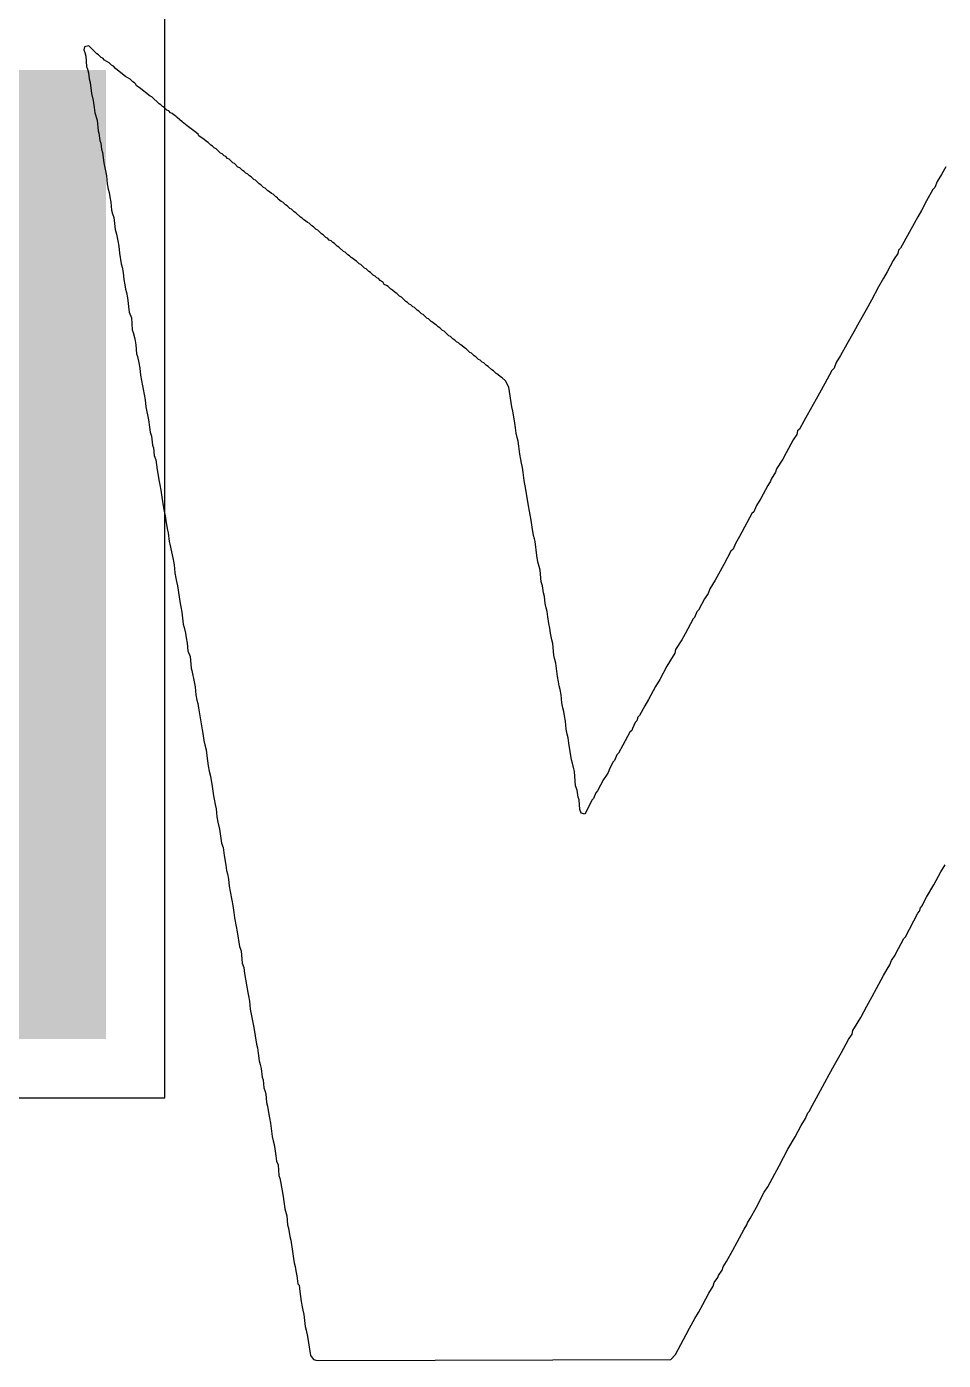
# Model space of a CAD drawing. Header units: inches. Extents: x 0 to 211, y 0 to 201.
# Drawn here: x 2.7266 to 2.8198, y 0.6153 to 0.7509 of the extents above; entities that cross this region are included whole.
import ezdxf

# ---------------------------------------------------------------- set-up
doc = ezdxf.new("R2010")
doc.units = ezdxf.units.IN
doc.header["$MEASUREMENT"] = 0
for name, color, linetype in [('Bottom Overlay', 54, 'Continuous'), ('Top Layer', 1, 'Continuous'), ('Top Paste', 8, 'Continuous'), ('Top Solder', 216, 'Continuous')]:
    doc.layers.add(name, color=color, linetype=linetype)

# ---------------------------------------------------------------- blocks, each defined once
blk = doc.blocks.new('TS_1002S_12026C_81')
at = {"layer": 'Top Layer'}
blk.add_hatch(color=1, dxfattribs=at).paths.add_polyline_path([(0.13385, -0.05906), (0.22441, -0.05906), (0.22441, -0.11811), (0.13385, -0.11811)])
at = {"layer": 'Top Paste'}
blk.add_hatch(color=8, dxfattribs=at).paths.add_polyline_path([(0.13385, -0.05906), (0.22441, -0.05906), (0.22441, -0.11811), (0.13385, -0.11811)])
at = {"layer": 'Top Solder'}
blk.add_hatch(color=216, dxfattribs=at).paths.add_polyline_path([(0.12985, -0.05506), (0.22841, -0.05506), (0.22841, -0.12211), (0.12985, -0.12211)])

msp = doc.modelspace()

# ---------------------------------------------------------------- linework, layer by layer
at = {"layer": 'Bottom Overlay'}
for p, q in [((2.73244, 0.74888), (2.73239, 0.74857)), ((2.73288, 0.74897), (2.73244, 0.74888)), ((2.73369, 0.74817), (2.73288, 0.74897)), ((2.73239, 0.74857), (2.73248, 0.7483)), ((2.73248, 0.7483), (2.73257, 0.74794)), ((2.73257, 0.74794), (2.73266, 0.74687)), ((2.73387, 0.74808), (2.73369, 0.74817)), ((2.73413, 0.74781), (2.73387, 0.74808)), ((2.73431, 0.74772), (2.73413, 0.74781)), ((2.73449, 0.74754), (2.73431, 0.74772)), ((2.73494, 0.74727), (2.73449, 0.74754)), ((2.73266, 0.74687), (2.73275, 0.7466)), ((2.73275, 0.7466), (2.73284, 0.74625)), ((2.73284, 0.74625), (2.73293, 0.74562)), ((2.7352, 0.74701), (2.73494, 0.74727)), ((2.73538, 0.74692), (2.7352, 0.74701)), ((2.73561, 0.74669), (2.73538, 0.74692)), ((2.73614, 0.74625), (2.73561, 0.74669)), ((2.73663, 0.74585), (2.73614, 0.74625)), ((2.73293, 0.74562), (2.73302, 0.74527)), ((2.73302, 0.74527), (2.73315, 0.74415)), ((2.73708, 0.74558), (2.73663, 0.74585)), ((2.73735, 0.74531), (2.73708, 0.74558)), ((2.73753, 0.74522), (2.73735, 0.74531)), ((2.73766, 0.74509), (2.73753, 0.74522)), ((2.73775, 0.74491), (2.73766, 0.74509)), ((2.73802, 0.74473), (2.73775, 0.74491)), ((2.73913, 0.74388), (2.73802, 0.74473)), ((2.73315, 0.74415), (2.73333, 0.74343)), ((2.73333, 0.74343), (2.73342, 0.74272)), ((2.73931, 0.74379), (2.73913, 0.74388)), ((2.74003, 0.74308), (2.73931, 0.74379)), ((2.73342, 0.74272), (2.73351, 0.74218)), ((2.73351, 0.74218), (2.73373, 0.74143)), ((2.74021, 0.74299), (2.74003, 0.74308)), ((2.74038, 0.74281), (2.74021, 0.74299)), ((2.74056, 0.74272), (2.74038, 0.74281)), ((2.74083, 0.74245), (2.74056, 0.74272)), ((2.74101, 0.74236), (2.74083, 0.74245)), ((2.74119, 0.74218), (2.74101, 0.74236)), ((2.74137, 0.74209), (2.74119, 0.74218)), ((2.74155, 0.74192), (2.74137, 0.74209)), ((2.73373, 0.74143), (2.73382, 0.74035)), ((2.74172, 0.74183), (2.74155, 0.74192)), ((2.74186, 0.74169), (2.74172, 0.74183)), ((2.74239, 0.74125), (2.74186, 0.74169)), ((2.74288, 0.74084), (2.74239, 0.74125)), ((2.74369, 0.74022), (2.74288, 0.74084)), ((2.73382, 0.74035), (2.73391, 0.74009)), ((2.73391, 0.74009), (2.734, 0.73937)), ((2.734, 0.73937), (2.73409, 0.7391)), ((2.744, 0.74), (2.74369, 0.74022)), ((2.74409, 0.73982), (2.744, 0.74)), ((2.7444, 0.73959), (2.74409, 0.73982)), ((2.74458, 0.7395), (2.7444, 0.73959)), ((2.74485, 0.73924), (2.74458, 0.7395)), ((2.73409, 0.7391), (2.73418, 0.73848)), ((2.73418, 0.73848), (2.73427, 0.73812)), ((2.73427, 0.73812), (2.7344, 0.73709)), ((2.74503, 0.73915), (2.74485, 0.73924)), ((2.7453, 0.73888), (2.74503, 0.73915)), ((2.74547, 0.73879), (2.7453, 0.73888)), ((2.74565, 0.73861), (2.74547, 0.73879)), ((2.74583, 0.73852), (2.74565, 0.73861)), ((2.74628, 0.73808), (2.74583, 0.73852)), ((2.74646, 0.73799), (2.74628, 0.73808)), ((2.74664, 0.73781), (2.74646, 0.73799)), ((2.7344, 0.73709), (2.73467, 0.73575)), ((2.74681, 0.73772), (2.74664, 0.73781)), ((2.74699, 0.73754), (2.74681, 0.73772)), ((2.74717, 0.73745), (2.74699, 0.73754)), ((2.74753, 0.73709), (2.74717, 0.73745)), ((2.74771, 0.737), (2.74753, 0.73709)), ((2.74806, 0.73665), (2.74771, 0.737)), ((2.74824, 0.73656), (2.74806, 0.73665)), ((2.82009, 0.73669), (2.81964, 0.73589)), ((2.73467, 0.73575), (2.73476, 0.73495)), ((2.74851, 0.73629), (2.74824, 0.73656)), ((2.74869, 0.7362), (2.74851, 0.73629)), ((2.74887, 0.73602), (2.74869, 0.7362)), ((2.74905, 0.73593), (2.74887, 0.73602)), ((2.74923, 0.73575), (2.74905, 0.73593)), ((2.7494, 0.73566), (2.74923, 0.73575)), ((2.74967, 0.7354), (2.7494, 0.73566)), ((2.74985, 0.73531), (2.74967, 0.7354)), ((2.75021, 0.73495), (2.74985, 0.73531)), ((2.81964, 0.73589), (2.8192, 0.73517)), ((2.73476, 0.73495), (2.73485, 0.73441)), ((2.73485, 0.73441), (2.73494, 0.73406)), ((2.73494, 0.73406), (2.73503, 0.73361)), ((2.75039, 0.73486), (2.75021, 0.73495)), ((2.75065, 0.73459), (2.75039, 0.73486)), ((2.75083, 0.7345), (2.75065, 0.73459)), ((2.7511, 0.73424), (2.75083, 0.7345)), ((2.75128, 0.73415), (2.7511, 0.73424)), ((2.75146, 0.73397), (2.75128, 0.73415)), ((2.75164, 0.73388), (2.75146, 0.73397)), ((2.7519, 0.73361), (2.75164, 0.73388)), ((2.81875, 0.73437), (2.81812, 0.73321)), ((2.81897, 0.73459), (2.81875, 0.73437)), ((2.8192, 0.73517), (2.81897, 0.73459)), ((2.73503, 0.73361), (2.73512, 0.73308)), ((2.73512, 0.73308), (2.7352, 0.73227)), ((2.75208, 0.73352), (2.7519, 0.73361)), ((2.75213, 0.73339), (2.75208, 0.73352)), ((2.75244, 0.73316), (2.75213, 0.73339)), ((2.75262, 0.73308), (2.75244, 0.73316)), ((2.75289, 0.73281), (2.75262, 0.73308)), ((2.75307, 0.73272), (2.75289, 0.73281)), ((2.75333, 0.73245), (2.75307, 0.73272)), ((2.81812, 0.73321), (2.81759, 0.73223)), ((2.7352, 0.73227), (2.73529, 0.73191)), ((2.73529, 0.73191), (2.73543, 0.73151)), ((2.73543, 0.73151), (2.73556, 0.73031)), ((2.75351, 0.73236), (2.75333, 0.73245)), ((2.75378, 0.73209), (2.75351, 0.73236)), ((2.75396, 0.732), (2.75378, 0.73209)), ((2.75441, 0.73156), (2.75396, 0.732)), ((2.75458, 0.73147), (2.75441, 0.73156)), ((2.75476, 0.73129), (2.75458, 0.73147)), ((2.75494, 0.7312), (2.75476, 0.73129)), ((2.75512, 0.73102), (2.75494, 0.7312)), ((2.81723, 0.7316), (2.8167, 0.73062)), ((2.81759, 0.73223), (2.81723, 0.7316)), ((2.73556, 0.73031), (2.7357, 0.72982)), ((2.7357, 0.72982), (2.73583, 0.72915)), ((2.7553, 0.73093), (2.75512, 0.73102)), ((2.75557, 0.73066), (2.7553, 0.73093)), ((2.75574, 0.73057), (2.75557, 0.73066)), ((2.75601, 0.73031), (2.75574, 0.73057)), ((2.75619, 0.73022), (2.75601, 0.73031)), ((2.75655, 0.72986), (2.75619, 0.73022)), ((2.75673, 0.72977), (2.75655, 0.72986)), ((2.81634, 0.72999), (2.81545, 0.72839)), ((2.8167, 0.73062), (2.81634, 0.72999)), ((2.73583, 0.72915), (2.73592, 0.72861)), ((2.73592, 0.72861), (2.73601, 0.7279)), ((2.757, 0.7295), (2.75673, 0.72977)), ((2.75717, 0.72941), (2.757, 0.7295)), ((2.75735, 0.72923), (2.75717, 0.72941)), ((2.75753, 0.72915), (2.75735, 0.72923)), ((2.75771, 0.72897), (2.75753, 0.72915)), ((2.75789, 0.72888), (2.75771, 0.72897)), ((2.75816, 0.72861), (2.75789, 0.72888)), ((2.75833, 0.72852), (2.75816, 0.72861)), ((2.75878, 0.72807), (2.75833, 0.72852)), ((2.73601, 0.7279), (2.73619, 0.72682)), ((2.75896, 0.72798), (2.75878, 0.72807)), ((2.75923, 0.72772), (2.75896, 0.72798)), ((2.75941, 0.72763), (2.75923, 0.72772)), ((2.75958, 0.72745), (2.75941, 0.72763)), ((2.75976, 0.72736), (2.75958, 0.72745)), ((2.75994, 0.72718), (2.75976, 0.72736)), ((2.76012, 0.72709), (2.75994, 0.72718)), ((2.76039, 0.72682), (2.76012, 0.72709)), ((2.81473, 0.72714), (2.81411, 0.72598)), ((2.81482, 0.72731), (2.81473, 0.72714)), ((2.81518, 0.72785), (2.81482, 0.72731)), ((2.81527, 0.72821), (2.81518, 0.72785)), ((2.81545, 0.72839), (2.81527, 0.72821)), ((2.73619, 0.72682), (2.73628, 0.72647)), ((2.73628, 0.72647), (2.73637, 0.72593)), ((2.73637, 0.72593), (2.73646, 0.72522)), ((2.76057, 0.72673), (2.76039, 0.72682)), ((2.76092, 0.72638), (2.76057, 0.72673)), ((2.7611, 0.72629), (2.76092, 0.72638)), ((2.76137, 0.72602), (2.7611, 0.72629)), ((2.76155, 0.72593), (2.76137, 0.72602)), ((2.76182, 0.72566), (2.76155, 0.72593)), ((2.81411, 0.72598), (2.81375, 0.72535)), ((2.73646, 0.72522), (2.73654, 0.72468)), ((2.73654, 0.72468), (2.73663, 0.72423)), ((2.762, 0.72557), (2.76182, 0.72566)), ((2.76217, 0.72539), (2.762, 0.72557)), ((2.76235, 0.72531), (2.76217, 0.72539)), ((2.76253, 0.72513), (2.76235, 0.72531)), ((2.76284, 0.7249), (2.76253, 0.72513)), ((2.76293, 0.72472), (2.76284, 0.7249)), ((2.76316, 0.72459), (2.76293, 0.72472)), ((2.76334, 0.7245), (2.76316, 0.72459)), ((2.7636, 0.72423), (2.76334, 0.7245)), ((2.81321, 0.72446), (2.8125, 0.72312)), ((2.81375, 0.72535), (2.81321, 0.72446)), ((2.73663, 0.72423), (2.73672, 0.72388)), ((2.73672, 0.72388), (2.73681, 0.72334)), ((2.73681, 0.72334), (2.73699, 0.72191)), ((2.76378, 0.72414), (2.7636, 0.72423)), ((2.76405, 0.72388), (2.76378, 0.72414)), ((2.76423, 0.72379), (2.76405, 0.72388)), ((2.7645, 0.72352), (2.76423, 0.72379)), ((2.76468, 0.72343), (2.7645, 0.72352)), ((2.76512, 0.72298), (2.76468, 0.72343)), ((2.8125, 0.72312), (2.81196, 0.72214)), ((2.73699, 0.72191), (2.73721, 0.72133)), ((2.7653, 0.72289), (2.76512, 0.72298)), ((2.76548, 0.72272), (2.7653, 0.72289)), ((2.76566, 0.72263), (2.76548, 0.72272)), ((2.76584, 0.72245), (2.76566, 0.72263)), ((2.76601, 0.72236), (2.76584, 0.72245)), ((2.76628, 0.72209), (2.76601, 0.72236)), ((2.76646, 0.722), (2.76628, 0.72209)), ((2.76673, 0.72173), (2.76646, 0.722)), ((2.76691, 0.72164), (2.76673, 0.72173)), ((2.81196, 0.72214), (2.81125, 0.72088)), ((2.73721, 0.72133), (2.7373, 0.72008)), ((2.76727, 0.72129), (2.76691, 0.72164)), ((2.76744, 0.7212), (2.76727, 0.72129)), ((2.76771, 0.72093), (2.76744, 0.7212)), ((2.76789, 0.72084), (2.76771, 0.72093)), ((2.76807, 0.72066), (2.76789, 0.72084)), ((2.76825, 0.72057), (2.76807, 0.72066)), ((2.76843, 0.72039), (2.76825, 0.72057)), ((2.7686, 0.7203), (2.76843, 0.72039)), ((2.76887, 0.72004), (2.7686, 0.7203)), ((2.81125, 0.72088), (2.81071, 0.7199)), ((2.7373, 0.72008), (2.73739, 0.71981)), ((2.73739, 0.71981), (2.73757, 0.71919)), ((2.73757, 0.71919), (2.73766, 0.71856)), ((2.76905, 0.71995), (2.76887, 0.72004)), ((2.7695, 0.7195), (2.76905, 0.71995)), ((2.76968, 0.71941), (2.7695, 0.7195)), ((2.76994, 0.71914), (2.76968, 0.71941)), ((2.77012, 0.71905), (2.76994, 0.71914)), ((2.7703, 0.71888), (2.77012, 0.71905)), ((2.81071, 0.7199), (2.81, 0.71865)), ((2.73766, 0.71856), (2.73775, 0.71767)), ((2.73775, 0.71767), (2.73784, 0.7174)), ((2.77048, 0.71879), (2.7703, 0.71888)), ((2.77066, 0.71861), (2.77048, 0.71879)), ((2.77084, 0.71852), (2.77066, 0.71861)), ((2.77111, 0.71825), (2.77084, 0.71852)), ((2.77128, 0.71816), (2.77111, 0.71825)), ((2.77164, 0.7178), (2.77128, 0.71816)), ((2.77182, 0.71771), (2.77164, 0.7178)), ((2.77209, 0.71745), (2.77182, 0.71771)), ((2.81, 0.71865), (2.80937, 0.71749)), ((2.73784, 0.7174), (2.73797, 0.71673)), ((2.73797, 0.71673), (2.73806, 0.7162)), ((2.77227, 0.71736), (2.77209, 0.71745)), ((2.77253, 0.71709), (2.77227, 0.71736)), ((2.77271, 0.717), (2.77253, 0.71709)), ((2.77289, 0.71682), (2.77271, 0.717)), ((2.77307, 0.71673), (2.77289, 0.71682)), ((2.77334, 0.71646), (2.77307, 0.71673)), ((2.77352, 0.71637), (2.77334, 0.71646)), ((2.77387, 0.71602), (2.77352, 0.71637)), ((2.80893, 0.71678), (2.8087, 0.7162)), ((2.80937, 0.71749), (2.80893, 0.71678)), ((2.73806, 0.7162), (2.73815, 0.71548)), ((2.73815, 0.71548), (2.73833, 0.71441)), ((2.77405, 0.71593), (2.77387, 0.71602)), ((2.77432, 0.71566), (2.77405, 0.71593)), ((2.7745, 0.71557), (2.77432, 0.71566)), ((2.77477, 0.7153), (2.7745, 0.71557)), ((2.77495, 0.71521), (2.77477, 0.7153)), ((2.77526, 0.7149), (2.77495, 0.71521)), ((2.77562, 0.71428), (2.77526, 0.7149)), ((2.80848, 0.71597), (2.80777, 0.71463)), ((2.8087, 0.7162), (2.80848, 0.71597)), ((2.73833, 0.71441), (2.73842, 0.71405)), ((2.73842, 0.71405), (2.7386, 0.71298)), ((2.77593, 0.71227), (2.77562, 0.71428)), ((2.80723, 0.71365), (2.80687, 0.71303)), ((2.80777, 0.71463), (2.80723, 0.71365)), ((2.7386, 0.71298), (2.73869, 0.71227)), ((2.73869, 0.71227), (2.73896, 0.71093)), ((2.77602, 0.71182), (2.77593, 0.71227)), ((2.80687, 0.71303), (2.80598, 0.71142)), ((2.73896, 0.71093), (2.73904, 0.71021)), ((2.7762, 0.71084), (2.77602, 0.71182)), ((2.77629, 0.71012), (2.7762, 0.71084)), ((2.80598, 0.71142), (2.80562, 0.71079)), ((2.73904, 0.71021), (2.73913, 0.70968)), ((2.73913, 0.70968), (2.73927, 0.70928)), ((2.77637, 0.70959), (2.77629, 0.71012)), ((2.77646, 0.70914), (2.77637, 0.70959)), ((2.80491, 0.70945), (2.80455, 0.70892)), ((2.805, 0.70981), (2.80491, 0.70945)), ((2.80518, 0.70999), (2.805, 0.70981)), ((2.80562, 0.71079), (2.80518, 0.70999)), ((2.73927, 0.70928), (2.73936, 0.70838)), ((2.73936, 0.70838), (2.73945, 0.70811)), ((2.73945, 0.70811), (2.73954, 0.70731)), ((2.77655, 0.70878), (2.77646, 0.70914)), ((2.77664, 0.70825), (2.77655, 0.70878)), ((2.77673, 0.70744), (2.77664, 0.70825)), ((2.80455, 0.70892), (2.80384, 0.70758)), ((2.73954, 0.70731), (2.73971, 0.70686)), ((2.73971, 0.70686), (2.73985, 0.70584)), ((2.77682, 0.70691), (2.77673, 0.70744)), ((2.77691, 0.70655), (2.77682, 0.70691)), ((2.80348, 0.70695), (2.80285, 0.70597)), ((2.80384, 0.70758), (2.80348, 0.70695)), ((2.73985, 0.70584), (2.74003, 0.70468)), ((2.777, 0.7061), (2.77691, 0.70655)), ((2.77709, 0.70557), (2.777, 0.7061)), ((2.77718, 0.70477), (2.77709, 0.70557)), ((2.80276, 0.70561), (2.80232, 0.7049)), ((2.80285, 0.70597), (2.80276, 0.70561)), ((2.74003, 0.70468), (2.74012, 0.70432)), ((2.74012, 0.70432), (2.74021, 0.70378)), ((2.77736, 0.70387), (2.77718, 0.70477)), ((2.80196, 0.70427), (2.80125, 0.70293)), ((2.80223, 0.70472), (2.80196, 0.70427)), ((2.80232, 0.7049), (2.80223, 0.70472)), ((2.74021, 0.70378), (2.7403, 0.70307)), ((2.7403, 0.70307), (2.74047, 0.702)), ((2.77762, 0.70218), (2.77736, 0.70387)), ((2.80125, 0.70293), (2.8008, 0.70222)), ((2.74047, 0.702), (2.74056, 0.70164)), ((2.74056, 0.70164), (2.74065, 0.70119)), ((2.77771, 0.70164), (2.77762, 0.70218)), ((2.7778, 0.70128), (2.77771, 0.70164)), ((2.80035, 0.70142), (2.7991, 0.69909)), ((2.80053, 0.70159), (2.80035, 0.70142)), ((2.80062, 0.70177), (2.80053, 0.70159)), ((2.8008, 0.70222), (2.80062, 0.70177)), ((2.74065, 0.70119), (2.74074, 0.70048)), ((2.74074, 0.70048), (2.74088, 0.69972)), ((2.77789, 0.70075), (2.7778, 0.70128)), ((2.77798, 0.70003), (2.77789, 0.70075)), ((2.77812, 0.69918), (2.77798, 0.70003)), ((2.74088, 0.69972), (2.74097, 0.69945)), ((2.74097, 0.69945), (2.74105, 0.69856)), ((2.77821, 0.69883), (2.77812, 0.69918)), ((2.77829, 0.69856), (2.77821, 0.69883)), ((2.7991, 0.69909), (2.79866, 0.69838)), ((2.74105, 0.69856), (2.74114, 0.69829)), ((2.74114, 0.69829), (2.74146, 0.69673)), ((2.77847, 0.69713), (2.77829, 0.69856)), ((2.79821, 0.69758), (2.7975, 0.69624)), ((2.79843, 0.6978), (2.79821, 0.69758)), ((2.79866, 0.69838), (2.79843, 0.6978)), ((2.74146, 0.69673), (2.74155, 0.69619)), ((2.74155, 0.69619), (2.74163, 0.69539)), ((2.77856, 0.6965), (2.77847, 0.69713)), ((2.7787, 0.69601), (2.77856, 0.6965)), ((2.77879, 0.69566), (2.7787, 0.69601)), ((2.7975, 0.69624), (2.79696, 0.69525)), ((2.74163, 0.69539), (2.74172, 0.69485)), ((2.74172, 0.69485), (2.74181, 0.6945)), ((2.77892, 0.69445), (2.77879, 0.69566)), ((2.7966, 0.69463), (2.79607, 0.69374)), ((2.79696, 0.69525), (2.7966, 0.69463)), ((2.74181, 0.6945), (2.7419, 0.69405)), ((2.7419, 0.69405), (2.74217, 0.69226)), ((2.77905, 0.69405), (2.77892, 0.69445)), ((2.77914, 0.69333), (2.77905, 0.69405)), ((2.77923, 0.69298), (2.77914, 0.69333)), ((2.79589, 0.69329), (2.79553, 0.69275)), ((2.79607, 0.69374), (2.79589, 0.69329)), ((2.74217, 0.69226), (2.74226, 0.69191)), ((2.74226, 0.69191), (2.74235, 0.69137)), ((2.77932, 0.69226), (2.77923, 0.69298)), ((2.77941, 0.69182), (2.77932, 0.69226)), ((2.79553, 0.69275), (2.79491, 0.69159)), ((2.74235, 0.69137), (2.74248, 0.69016)), ((2.7795, 0.69146), (2.77941, 0.69182)), ((2.77959, 0.69092), (2.7795, 0.69146)), ((2.77968, 0.69021), (2.77959, 0.69092)), ((2.79437, 0.6907), (2.79357, 0.68918)), ((2.7945, 0.69083), (2.79437, 0.6907)), ((2.79473, 0.69141), (2.7945, 0.69083)), ((2.79491, 0.69159), (2.79473, 0.69141)), ((2.74248, 0.69016), (2.74257, 0.68981)), ((2.74257, 0.68981), (2.74271, 0.68923)), ((2.74271, 0.68923), (2.7428, 0.68878)), ((2.77977, 0.68976), (2.77968, 0.69021)), ((2.77986, 0.68923), (2.77977, 0.68976)), ((2.77999, 0.68856), (2.77986, 0.68923)), ((2.79357, 0.68918), (2.79321, 0.68856)), ((2.7428, 0.68878), (2.74288, 0.68824)), ((2.74288, 0.68824), (2.74297, 0.68744)), ((2.78008, 0.6882), (2.77999, 0.68856)), ((2.78021, 0.68699), (2.78008, 0.6882)), ((2.79321, 0.68856), (2.79258, 0.68757)), ((2.74297, 0.68744), (2.7432, 0.68686)), ((2.7432, 0.68686), (2.74329, 0.6857)), ((2.7803, 0.68655), (2.78021, 0.68699)), ((2.78039, 0.68619), (2.7803, 0.68655)), ((2.79205, 0.6865), (2.79196, 0.68632)), ((2.79249, 0.68722), (2.79205, 0.6865)), ((2.79258, 0.68757), (2.79249, 0.68722)), ((2.74329, 0.6857), (2.74338, 0.68543)), ((2.74338, 0.68543), (2.7436, 0.68431)), ((2.78048, 0.68565), (2.78039, 0.68619)), ((2.78057, 0.68485), (2.78048, 0.68565)), ((2.79169, 0.68588), (2.79098, 0.68454)), ((2.79196, 0.68632), (2.79169, 0.68588)), ((2.7436, 0.68431), (2.74369, 0.68378)), ((2.74369, 0.68378), (2.74378, 0.68297)), ((2.78066, 0.68431), (2.78057, 0.68485)), ((2.78075, 0.68387), (2.78066, 0.68431)), ((2.78084, 0.68351), (2.78075, 0.68387)), ((2.79053, 0.68382), (2.78981, 0.68248)), ((2.79098, 0.68454), (2.79053, 0.68382)), ((2.74378, 0.68297), (2.74387, 0.68244)), ((2.74387, 0.68244), (2.74396, 0.68208)), ((2.78093, 0.68297), (2.78084, 0.68351)), ((2.78102, 0.68217), (2.78093, 0.68297)), ((2.78981, 0.68248), (2.78946, 0.68186)), ((2.74396, 0.68208), (2.74405, 0.68164)), ((2.74405, 0.68164), (2.7444, 0.6794)), ((2.78111, 0.68164), (2.78102, 0.68217)), ((2.7812, 0.68128), (2.78111, 0.68164)), ((2.78129, 0.68083), (2.7812, 0.68128)), ((2.78946, 0.68186), (2.78892, 0.68088)), ((2.78138, 0.6803), (2.78129, 0.68083)), ((2.78146, 0.67949), (2.78138, 0.6803)), ((2.78848, 0.68016), (2.78821, 0.67954)), ((2.78865, 0.68034), (2.78848, 0.68016)), ((2.78874, 0.6807), (2.78865, 0.68034)), ((2.78892, 0.68088), (2.78874, 0.6807)), ((2.7444, 0.6794), (2.74449, 0.67905)), ((2.74449, 0.67905), (2.74458, 0.67833)), ((2.74458, 0.67833), (2.74467, 0.67788)), ((2.78155, 0.67896), (2.78146, 0.67949)), ((2.78164, 0.6786), (2.78155, 0.67896)), ((2.78173, 0.67806), (2.78164, 0.6786)), ((2.78794, 0.67918), (2.78722, 0.67784)), ((2.78812, 0.67936), (2.78794, 0.67918)), ((2.78821, 0.67954), (2.78812, 0.67936)), ((2.74467, 0.67788), (2.74481, 0.67739)), ((2.74481, 0.67739), (2.74489, 0.67677)), ((2.782, 0.67637), (2.78173, 0.67806)), ((2.78678, 0.67704), (2.7866, 0.67686)), ((2.78722, 0.67784), (2.78678, 0.67704)), ((2.74489, 0.67677), (2.74503, 0.67574)), ((2.74503, 0.67574), (2.74512, 0.67521)), ((2.78209, 0.67601), (2.782, 0.67637)), ((2.78222, 0.67543), (2.78209, 0.67601)), ((2.78624, 0.67614), (2.78589, 0.67552)), ((2.78638, 0.67628), (2.78624, 0.67614)), ((2.7866, 0.67686), (2.78638, 0.67628)), ((2.74512, 0.67521), (2.74525, 0.67471)), ((2.74525, 0.67471), (2.74543, 0.67364)), ((2.78231, 0.67516), (2.78222, 0.67543)), ((2.7824, 0.67373), (2.78231, 0.67516)), ((2.78526, 0.67436), (2.78464, 0.6732)), ((2.78562, 0.67489), (2.78526, 0.67436)), ((2.78571, 0.67507), (2.78562, 0.67489)), ((2.78589, 0.67552), (2.78571, 0.67507)), ((2.74543, 0.67364), (2.74556, 0.6727)), ((2.78258, 0.67329), (2.7824, 0.67373)), ((2.78267, 0.67257), (2.78258, 0.67329)), ((2.78446, 0.67302), (2.78423, 0.67244)), ((2.78464, 0.6732), (2.78446, 0.67302)), ((2.74556, 0.6727), (2.74565, 0.67235)), ((2.74565, 0.67235), (2.74574, 0.67181)), ((2.74574, 0.67181), (2.74583, 0.67137)), ((2.78276, 0.6723), (2.78267, 0.67257)), ((2.78285, 0.67132), (2.78276, 0.6723)), ((2.7841, 0.6723), (2.78334, 0.67083)), ((2.78423, 0.67244), (2.7841, 0.6723)), ((2.74583, 0.67137), (2.74592, 0.67056)), ((2.74592, 0.67056), (2.74601, 0.67003)), ((2.78298, 0.67092), (2.78285, 0.67132)), ((2.78334, 0.67083), (2.78298, 0.67092)), ((2.74601, 0.67003), (2.74619, 0.66931)), ((2.74619, 0.66931), (2.74637, 0.66788)), ((2.74637, 0.66788), (2.74655, 0.66744)), ((2.74655, 0.66744), (2.74664, 0.66663)), ((2.74664, 0.66663), (2.74681, 0.66565)), ((2.74681, 0.66565), (2.7469, 0.66511)), ((2.7469, 0.66511), (2.74699, 0.66476)), ((2.74699, 0.66476), (2.74708, 0.66422)), ((2.81884, 0.66364), (2.81955, 0.66498)), ((2.81955, 0.66498), (2.82, 0.66569)), ((2.74708, 0.66422), (2.74717, 0.66351)), ((2.74717, 0.66351), (2.74726, 0.66297)), ((2.81812, 0.66239), (2.81884, 0.66364)), ((2.74726, 0.66297), (2.74744, 0.66208)), ((2.74744, 0.66208), (2.74753, 0.66154)), ((2.81786, 0.66194), (2.81812, 0.66239)), ((2.74753, 0.66154), (2.74762, 0.66083)), ((2.74762, 0.66083), (2.74771, 0.66029)), ((2.81598, 0.65837), (2.81723, 0.66078)), ((2.81723, 0.66078), (2.81741, 0.66096)), ((2.81741, 0.66096), (2.8175, 0.66132)), ((2.8175, 0.66132), (2.81768, 0.6615)), ((2.81768, 0.6615), (2.81786, 0.66194)), ((2.74771, 0.66029), (2.74789, 0.6594)), ((2.74789, 0.6594), (2.74798, 0.65886)), ((2.74798, 0.65886), (2.7482, 0.65739)), ((2.815, 0.65667), (2.8158, 0.65819)), ((2.8158, 0.65819), (2.81598, 0.65837)), ((2.7482, 0.65739), (2.74838, 0.65694)), ((2.74838, 0.65694), (2.74847, 0.65569)), ((2.81491, 0.6565), (2.815, 0.65667)), ((2.74847, 0.65569), (2.74865, 0.65525)), ((2.74865, 0.65525), (2.74873, 0.65462)), ((2.81411, 0.65507), (2.81437, 0.65551)), ((2.81437, 0.65551), (2.81455, 0.65596)), ((2.81455, 0.65596), (2.81491, 0.6565)), ((2.74873, 0.65462), (2.74905, 0.6527)), ((2.81303, 0.6531), (2.81375, 0.65444)), ((2.81375, 0.65444), (2.81411, 0.65507)), ((2.74905, 0.6527), (2.74914, 0.65234)), ((2.81259, 0.6523), (2.81303, 0.6531)), ((2.74914, 0.65234), (2.74923, 0.65181)), ((2.74923, 0.65181), (2.74931, 0.651)), ((2.81143, 0.65016), (2.81205, 0.65132)), ((2.81205, 0.65132), (2.81259, 0.6523)), ((2.74931, 0.651), (2.74958, 0.64966)), ((2.81116, 0.64971), (2.81143, 0.65016)), ((2.74958, 0.64966), (2.74967, 0.64913)), ((2.74967, 0.64913), (2.74994, 0.64743)), ((2.81018, 0.64792), (2.81053, 0.64846)), ((2.81053, 0.64846), (2.81062, 0.64882)), ((2.81062, 0.64882), (2.81107, 0.64953)), ((2.81107, 0.64953), (2.81116, 0.64971)), ((2.74994, 0.64743), (2.75003, 0.64707)), ((2.75003, 0.64707), (2.75012, 0.64654)), ((2.80946, 0.64658), (2.81018, 0.64792)), ((2.75012, 0.64654), (2.75021, 0.64573)), ((2.75021, 0.64573), (2.7503, 0.64538)), ((2.80875, 0.64533), (2.80946, 0.64658)), ((2.7503, 0.64538), (2.75043, 0.64498)), ((2.75043, 0.64498), (2.75052, 0.64408)), ((2.80732, 0.64274), (2.80821, 0.64435)), ((2.80821, 0.64435), (2.80875, 0.64533)), ((2.75052, 0.64408), (2.75061, 0.64381)), ((2.75061, 0.64381), (2.7507, 0.64301)), ((2.7507, 0.64301), (2.75079, 0.64274)), ((2.75079, 0.64274), (2.75088, 0.64239)), ((2.75088, 0.64239), (2.75097, 0.64149)), ((2.80651, 0.64122), (2.80732, 0.64274)), ((2.75097, 0.64149), (2.75106, 0.64114)), ((2.75106, 0.64114), (2.75119, 0.64029)), ((2.75119, 0.64029), (2.75128, 0.63993)), ((2.8058, 0.63989), (2.80602, 0.64047)), ((2.80602, 0.64047), (2.80616, 0.6406)), ((2.80616, 0.6406), (2.80651, 0.64122)), ((2.75128, 0.63993), (2.75137, 0.63939)), ((2.75137, 0.63939), (2.75146, 0.63859)), ((2.80473, 0.63801), (2.80535, 0.63917)), ((2.80535, 0.63917), (2.8058, 0.63989)), ((2.75146, 0.63859), (2.75155, 0.63805)), ((2.75155, 0.63805), (2.75164, 0.63761)), ((2.75164, 0.63761), (2.75173, 0.63725)), ((2.80401, 0.63676), (2.80473, 0.63801)), ((2.75173, 0.63725), (2.75182, 0.6368)), ((2.75182, 0.6368), (2.7519, 0.63609)), ((2.80312, 0.63506), (2.80401, 0.63676)), ((2.7519, 0.63609), (2.75199, 0.63555)), ((2.75199, 0.63555), (2.75213, 0.63515)), ((2.75213, 0.63515), (2.75222, 0.63408)), ((2.80267, 0.63426), (2.80312, 0.63506)), ((2.75222, 0.63408), (2.75231, 0.63381)), ((2.75231, 0.63381), (2.7524, 0.63346)), ((2.80196, 0.63292), (2.80267, 0.63426)), ((2.7524, 0.63346), (2.75266, 0.63194)), ((2.8008, 0.63087), (2.8016, 0.63238)), ((2.8016, 0.63238), (2.80196, 0.63292)), ((2.75266, 0.63194), (2.75284, 0.63069)), ((2.80017, 0.6297), (2.8008, 0.63087)), ((2.75284, 0.63069), (2.75302, 0.62997)), ((2.75302, 0.62997), (2.75311, 0.62908)), ((2.79991, 0.62926), (2.80017, 0.6297)), ((2.75311, 0.62908), (2.7532, 0.62872)), ((2.7532, 0.62872), (2.75333, 0.62787)), ((2.79883, 0.62729), (2.79955, 0.62863)), ((2.79955, 0.62863), (2.79982, 0.62908)), ((2.79982, 0.62908), (2.79991, 0.62926)), ((2.75333, 0.62787), (2.75342, 0.62752)), ((2.75342, 0.62752), (2.7536, 0.62636)), ((2.79839, 0.62649), (2.79883, 0.62729)), ((2.7536, 0.62636), (2.75369, 0.62564)), ((2.75369, 0.62564), (2.75378, 0.62519)), ((2.79776, 0.62533), (2.79839, 0.62649)), ((2.75378, 0.62519), (2.75387, 0.62484)), ((2.75387, 0.62484), (2.75396, 0.62439)), ((2.75396, 0.62439), (2.75405, 0.62386)), ((2.79696, 0.6239), (2.79732, 0.62444)), ((2.79732, 0.62444), (2.79741, 0.62479)), ((2.79741, 0.62479), (2.79776, 0.62533)), ((2.75405, 0.62386), (2.75414, 0.62305)), ((2.75414, 0.62305), (2.75427, 0.62292)), ((2.75427, 0.62292), (2.75436, 0.62229)), ((2.79598, 0.62211), (2.79642, 0.62283)), ((2.79642, 0.62283), (2.79651, 0.62319)), ((2.79651, 0.62319), (2.79687, 0.62372)), ((2.79687, 0.62372), (2.79696, 0.6239)), ((2.75436, 0.62229), (2.75449, 0.62127)), ((2.79535, 0.62095), (2.79598, 0.62211)), ((2.75449, 0.62127), (2.75458, 0.62073)), ((2.75458, 0.62073), (2.75467, 0.62037)), ((2.75467, 0.62037), (2.75476, 0.61993)), ((2.75476, 0.61993), (2.7549, 0.61872)), ((2.79455, 0.61952), (2.79491, 0.62015)), ((2.79491, 0.62015), (2.79535, 0.62095)), ((2.7549, 0.61872), (2.75499, 0.61836)), ((2.79401, 0.61854), (2.79455, 0.61952)), ((2.75499, 0.61836), (2.75512, 0.61769)), ((2.75512, 0.61769), (2.75543, 0.61577)), ((2.79258, 0.61586), (2.79365, 0.61792)), ((2.79365, 0.61792), (2.79401, 0.61854)), ((2.79209, 0.61537), (2.79258, 0.61586)), ((2.75543, 0.61577), (2.75574, 0.61537)), ((2.75574, 0.61537), (2.7561, 0.61528)), ((2.7561, 0.61528), (2.79209, 0.61537))]:
    msp.add_line(p, q, dxfattribs=at)
at = {"layer": 'Top Layer'}
for p, q in [((2.74063, 0.64198), (2.74063, 0.75254)), ((2.66157, 0.64198), (2.74063, 0.64198))]:
    msp.add_line(p, q, dxfattribs=at)

# ---------------------------------------------------------------- block references
at = {"rotation": 270}
msp.add_blockref('TS_1002S_12026C_81', (2.78968, 0.87639), dxfattribs=at)

doc.saveas('drawing.dxf')
